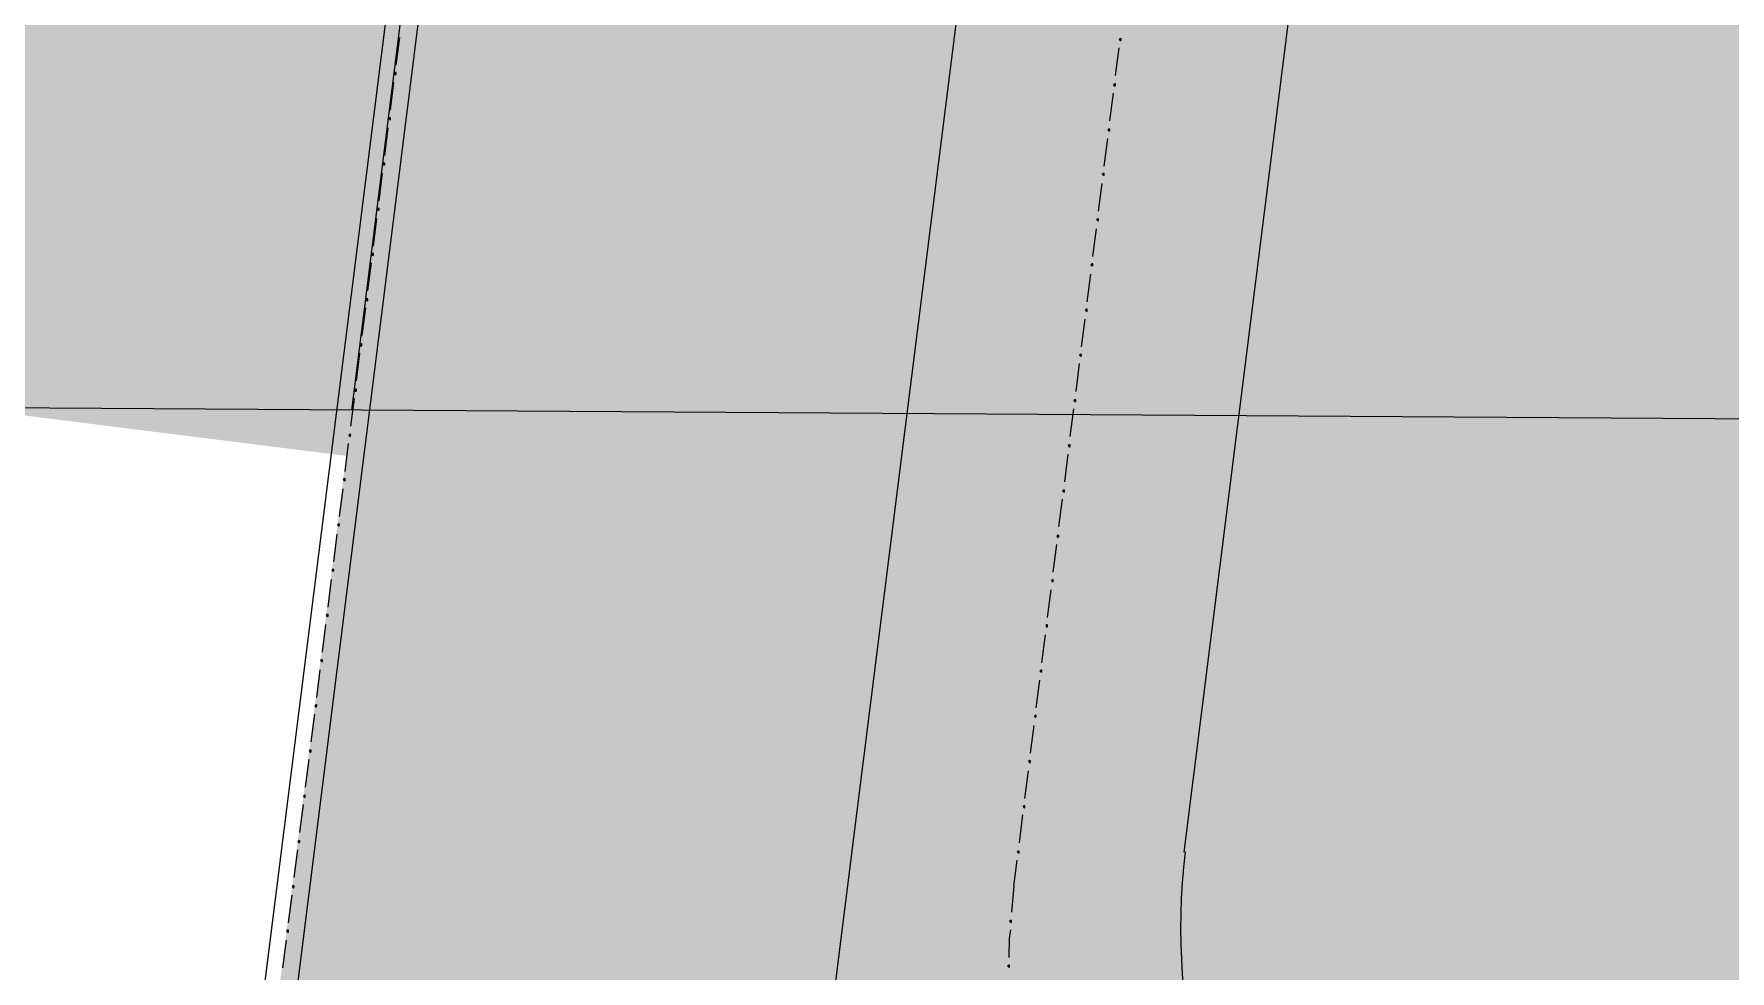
# Model space of a CAD drawing. Header units: metres. Extents: x -4 to 509425, y 7549 to 4732445.
# Drawn here: x 475956.48 to 475971.9, y 4719726.8 to 4719735.33 of the extents above; entities that cross this region are included whole.
import ezdxf

# ---------------------------------------------------------------- set-up
doc = ezdxf.new("R2010")
doc.units = ezdxf.units.M
doc.header["$LTSCALE"] = 0.01
doc.header["$MEASUREMENT"] = 0
doc.layers.get('0').update_dxf_attribs({"lineweight": 0})
for name, color, linetype in [('_SUBESTACIÓN', 1, 'Continuous'), ('NUDO GAROÑA', 211, 'Continuous'), ('SUBESTACION LA VID', 253, 'Continuous')]:
    doc.layers.add(name, color=color, linetype=linetype)

# ---------------------------------------------------------------- blocks, each defined once
blk = doc.blocks.new('A$Cfff6051d')
at = {"layer": 'SUBESTACION LA VID', "transparency": 33554687}
h = blk.add_hatch(color=256, dxfattribs=at)
h.dxf.hatch_style = 2
h.paths.add_polyline_path([(475966.364, 4719735.276), (475966.366, 4719735.284), (475966.357, 4719735.285), (475966.348, 4719735.278), (475966.355, 4719735.269), (475966.363, 4719735.267)])
h = blk.add_hatch(color=256, dxfattribs=at)
h.dxf.hatch_style = 2
h.paths.add_polyline_path([(475959.773, 4719734.967), (475959.774, 4719734.976), (475959.766, 4719734.977), (475959.756, 4719734.97), (475959.764, 4719734.96), (475959.772, 4719734.959)])
h = blk.add_hatch(color=256, dxfattribs=at)
h.dxf.hatch_style = 2
h.paths.add_polyline_path([(475966.313, 4719734.864), (475966.314, 4719734.873), (475966.306, 4719734.874), (475966.296, 4719734.866), (475966.303, 4719734.857), (475966.312, 4719734.856)])
h = blk.add_hatch(color=256, dxfattribs=at)
h.dxf.hatch_style = 2
h.paths.add_polyline_path([(475959.721, 4719734.556), (475959.722, 4719734.564), (475959.714, 4719734.565), (475959.705, 4719734.558), (475959.712, 4719734.549), (475959.72, 4719734.547)])
h = blk.add_hatch(color=256, dxfattribs=at)
h.dxf.hatch_style = 2
h.paths.add_polyline_path([(475966.261, 4719734.453), (475966.262, 4719734.461), (475966.254, 4719734.462), (475966.244, 4719734.455), (475966.252, 4719734.445), (475966.26, 4719734.444)])
h = blk.add_hatch(color=256, dxfattribs=at)
h.dxf.hatch_style = 2
h.paths.add_polyline_path([(475959.67, 4719734.144), (475959.671, 4719734.153), (475959.662, 4719734.154), (475959.653, 4719734.146), (475959.66, 4719734.137), (475959.669, 4719734.136)])
h = blk.add_hatch(color=256, dxfattribs=at)
h.dxf.hatch_style = 2
h.paths.add_polyline_path([(475966.211, 4719734.049), (475966.212, 4719734.058), (475966.203, 4719734.059), (475966.194, 4719734.052), (475966.201, 4719734.042), (475966.21, 4719734.041)])
h = blk.add_hatch(color=256, dxfattribs=at)
h.dxf.hatch_style = 2
h.paths.add_polyline_path([(475959.618, 4719733.733), (475959.619, 4719733.741), (475959.611, 4719733.742), (475959.601, 4719733.735), (475959.609, 4719733.725), (475959.617, 4719733.724)])
h = blk.add_hatch(color=256, dxfattribs=at)
h.dxf.hatch_style = 2
h.paths.add_polyline_path([(475966.159, 4719733.638), (475966.16, 4719733.646), (475966.152, 4719733.647), (475966.142, 4719733.64), (475966.15, 4719733.63), (475966.158, 4719733.629)])
h = blk.add_hatch(color=256, dxfattribs=at)
h.dxf.hatch_style = 2
h.paths.add_polyline_path([(475959.567, 4719733.321), (475959.568, 4719733.329), (475959.559, 4719733.33), (475959.55, 4719733.323), (475959.557, 4719733.314), (475959.565, 4719733.313)])
h = blk.add_hatch(color=256, dxfattribs=at)
h.dxf.hatch_style = 2
h.paths.add_polyline_path([(475966.108, 4719733.226), (475966.109, 4719733.235), (475966.1, 4719733.236), (475966.091, 4719733.228), (475966.098, 4719733.219), (475966.106, 4719733.218)])
h = blk.add_hatch(color=256, dxfattribs=at)
h.dxf.hatch_style = 2
h.paths.add_polyline_path([(475959.515, 4719732.909), (475959.516, 4719732.918), (475959.508, 4719732.919), (475959.498, 4719732.911), (475959.505, 4719732.902), (475959.514, 4719732.901)])
h = blk.add_hatch(color=256, dxfattribs=at)
h.dxf.hatch_style = 2
h.paths.add_polyline_path([(475966.056, 4719732.815), (475966.057, 4719732.823), (475966.049, 4719732.824), (475966.039, 4719732.817), (475966.046, 4719732.807), (475966.055, 4719732.806)])
h = blk.add_hatch(color=256, dxfattribs=at)
h.dxf.hatch_style = 2
h.paths.add_polyline_path([(475959.463, 4719732.498), (475959.464, 4719732.506), (475959.456, 4719732.507), (475959.447, 4719732.5), (475959.454, 4719732.49), (475959.462, 4719732.489)])
h = blk.add_hatch(color=256, dxfattribs=at)
h.dxf.hatch_style = 2
h.paths.add_polyline_path([(475966.004, 4719732.403), (475966.005, 4719732.411), (475965.997, 4719732.412), (475965.988, 4719732.405), (475965.995, 4719732.396), (475966.003, 4719732.395)])
h = blk.add_hatch(color=256, dxfattribs=at)
h.dxf.hatch_style = 2
h.paths.add_polyline_path([(475959.412, 4719732.086), (475959.413, 4719732.095), (475959.404, 4719732.096), (475959.395, 4719732.088), (475959.402, 4719732.079), (475959.411, 4719732.078)])
h = blk.add_hatch(color=256, dxfattribs=at)
h.dxf.hatch_style = 2
h.paths.add_polyline_path([(475965.953, 4719731.991), (475965.954, 4719732), (475965.945, 4719732.001), (475965.936, 4719731.993), (475965.943, 4719731.984), (475965.952, 4719731.983)])
h = blk.add_hatch(color=256, dxfattribs=at)
h.dxf.hatch_style = 2
h.paths.add_polyline_path([(475959.36, 4719731.675), (475959.361, 4719731.683), (475959.353, 4719731.684), (475959.343, 4719731.677), (475959.351, 4719731.667), (475959.359, 4719731.666)])
h = blk.add_hatch(color=256, dxfattribs=at)
h.dxf.hatch_style = 2
h.paths.add_polyline_path([(475965.901, 4719731.58), (475965.902, 4719731.588), (475965.894, 4719731.589), (475965.884, 4719731.582), (475965.892, 4719731.572), (475965.9, 4719731.571)])
h = blk.add_hatch(color=256, dxfattribs=at)
h.dxf.hatch_style = 2
h.paths.add_polyline_path([(475959.31, 4719731.271), (475959.311, 4719731.28), (475959.302, 4719731.281), (475959.293, 4719731.273), (475959.3, 4719731.264), (475959.309, 4719731.263)])
h = blk.add_hatch(color=256, dxfattribs=at)
h.dxf.hatch_style = 2
h.paths.add_polyline_path([(475965.85, 4719731.168), (475965.851, 4719731.177), (475965.842, 4719731.178), (475965.833, 4719731.17), (475965.84, 4719731.161), (475965.848, 4719731.16)])
h = blk.add_hatch(color=256, dxfattribs=at)
h.dxf.hatch_style = 2
h.paths.add_polyline_path([(475959.258, 4719730.86), (475959.259, 4719730.868), (475959.251, 4719730.869), (475959.241, 4719730.862), (475959.249, 4719730.852), (475959.257, 4719730.851)])
h = blk.add_hatch(color=256, dxfattribs=at)
h.dxf.hatch_style = 2
h.paths.add_polyline_path([(475965.798, 4719730.757), (475965.799, 4719730.765), (475965.791, 4719730.766), (475965.781, 4719730.759), (475965.788, 4719730.749), (475965.797, 4719730.748)])
h = blk.add_hatch(color=256, dxfattribs=at)
h.dxf.hatch_style = 2
h.paths.add_polyline_path([(475959.206, 4719730.448), (475959.207, 4719730.456), (475959.199, 4719730.458), (475959.19, 4719730.45), (475959.197, 4719730.441), (475959.205, 4719730.44)])
h = blk.add_hatch(color=256, dxfattribs=at)
h.dxf.hatch_style = 2
h.paths.add_polyline_path([(475965.747, 4719730.353), (475965.748, 4719730.362), (475965.74, 4719730.363), (475965.731, 4719730.355), (475965.738, 4719730.346), (475965.746, 4719730.345)])
h = blk.add_hatch(color=256, dxfattribs=at)
h.dxf.hatch_style = 2
h.paths.add_polyline_path([(475959.155, 4719730.036), (475959.156, 4719730.045), (475959.147, 4719730.046), (475959.138, 4719730.039), (475959.145, 4719730.029), (475959.154, 4719730.028)])
h = blk.add_hatch(color=256, dxfattribs=at)
h.dxf.hatch_style = 2
h.paths.add_polyline_path([(475965.696, 4719729.942), (475965.697, 4719729.95), (475965.688, 4719729.951), (475965.679, 4719729.944), (475965.686, 4719729.934), (475965.695, 4719729.933)])
h = blk.add_hatch(color=256, dxfattribs=at)
h.dxf.hatch_style = 2
h.paths.add_polyline_path([(475959.103, 4719729.625), (475959.104, 4719729.633), (475959.096, 4719729.634), (475959.086, 4719729.627), (475959.094, 4719729.618), (475959.102, 4719729.616)])
h = blk.add_hatch(color=256, dxfattribs=at)
h.dxf.hatch_style = 2
h.paths.add_polyline_path([(475965.644, 4719729.53), (475965.645, 4719729.538), (475965.637, 4719729.54), (475965.627, 4719729.532), (475965.635, 4719729.523), (475965.643, 4719729.522)])
h = blk.add_hatch(color=256, dxfattribs=at)
h.dxf.hatch_style = 2
h.paths.add_polyline_path([(475959.052, 4719729.213), (475959.053, 4719729.222), (475959.044, 4719729.223), (475959.035, 4719729.215), (475959.042, 4719729.206), (475959.051, 4719729.205)])
h = blk.add_hatch(color=256, dxfattribs=at)
h.dxf.hatch_style = 2
h.paths.add_polyline_path([(475965.593, 4719729.118), (475965.594, 4719729.127), (475965.585, 4719729.128), (475965.576, 4719729.121), (475965.583, 4719729.111), (475965.591, 4719729.11)])
h = blk.add_hatch(color=256, dxfattribs=at)
h.dxf.hatch_style = 2
h.paths.add_polyline_path([(475959, 4719728.802), (475959.001, 4719728.81), (475958.993, 4719728.811), (475958.983, 4719728.804), (475958.991, 4719728.794), (475958.999, 4719728.793)])
h = blk.add_hatch(color=256, dxfattribs=at)
h.dxf.hatch_style = 2
h.paths.add_polyline_path([(475965.541, 4719728.707), (475965.542, 4719728.715), (475965.534, 4719728.716), (475965.524, 4719728.709), (475965.531, 4719728.699), (475965.54, 4719728.698)])
h = blk.add_hatch(color=256, dxfattribs=at)
h.dxf.hatch_style = 2
h.paths.add_polyline_path([(475958.948, 4719728.39), (475958.949, 4719728.398), (475958.941, 4719728.399), (475958.932, 4719728.392), (475958.939, 4719728.383), (475958.947, 4719728.382)])
h = blk.add_hatch(color=256, dxfattribs=at)
h.dxf.hatch_style = 2
h.paths.add_polyline_path([(475965.489, 4719728.295), (475965.49, 4719728.304), (475965.482, 4719728.305), (475965.473, 4719728.297), (475965.48, 4719728.288), (475965.488, 4719728.287)])
h = blk.add_hatch(color=256, dxfattribs=at)
h.dxf.hatch_style = 2
h.paths.add_polyline_path([(475958.897, 4719727.978), (475958.898, 4719727.987), (475958.889, 4719727.988), (475958.88, 4719727.98), (475958.887, 4719727.971), (475958.896, 4719727.97)])
h = blk.add_hatch(color=256, dxfattribs=at)
h.dxf.hatch_style = 2
h.paths.add_polyline_path([(475965.438, 4719727.884), (475965.439, 4719727.892), (475965.43, 4719727.893), (475965.421, 4719727.886), (475965.428, 4719727.876), (475965.437, 4719727.875)])
h = blk.add_hatch(color=256, dxfattribs=at)
h.dxf.hatch_style = 2
h.paths.add_polyline_path([(475958.845, 4719727.567), (475958.846, 4719727.575), (475958.838, 4719727.576), (475958.828, 4719727.569), (475958.836, 4719727.559), (475958.844, 4719727.558)])
h = blk.add_hatch(color=256, dxfattribs=at)
h.dxf.hatch_style = 2
h.paths.add_polyline_path([(475958.795, 4719727.164), (475958.796, 4719727.172), (475958.787, 4719727.173), (475958.778, 4719727.166), (475958.785, 4719727.156), (475958.794, 4719727.155)])
h = blk.add_hatch(color=256, dxfattribs=at)
h.dxf.hatch_style = 2
h.paths.add_polyline_path([(475965.367, 4719727.253), (475965.368, 4719727.261), (475965.36, 4719727.262), (475965.35, 4719727.255), (475965.358, 4719727.245), (475965.366, 4719727.244)])
h = blk.add_hatch(color=256, dxfattribs=at)
h.dxf.hatch_style = 2
h.paths.add_polyline_path([(475965.35, 4719726.845), (475965.351, 4719726.853), (475965.343, 4719726.855), (475965.333, 4719726.847), (475965.341, 4719726.838), (475965.349, 4719726.837)])
at = {"layer": 'SUBESTACION LA VID', "lineweight": 15}
for p, q in [((475963.966, 4719728.256), (475971.808, 4719790.813)), ((475966.939, 4719727.883), (475968.003, 4719736.367)), ((475959.774, 4719735.044), (475959.806, 4719735.296)), ((475966.315, 4719734.949), (475966.347, 4719735.201)), ((475959.722, 4719734.633), (475959.754, 4719734.885)), ((475966.263, 4719734.538), (475966.295, 4719734.79)), ((475959.671, 4719734.221), (475959.702, 4719734.473)), ((475966.212, 4719734.126), (475966.243, 4719734.378)), ((475959.619, 4719733.809), (475959.651, 4719734.061)), ((475966.16, 4719733.714), (475966.192, 4719733.966)), ((475959.568, 4719733.398), (475959.599, 4719733.65)), ((475966.109, 4719733.303), (475966.14, 4719733.555)), ((475959.517, 4719732.994), (475959.549, 4719733.246)), ((475966.057, 4719732.891), (475966.089, 4719733.143)), ((475959.465, 4719732.583), (475959.497, 4719732.835)), ((475966.005, 4719732.48), (475966.037, 4719732.732)), ((475959.414, 4719732.171), (475959.445, 4719732.423)), ((475965.955, 4719732.076), (475965.986, 4719732.328)), ((475959.362, 4719731.76), (475959.394, 4719732.012)), ((475965.903, 4719731.665), (475965.935, 4719731.917)), ((475959.311, 4719731.348), (475959.342, 4719731.6)), ((475965.852, 4719731.253), (475965.883, 4719731.505)), ((475959.259, 4719730.936), (475959.291, 4719731.188)), ((475965.8, 4719730.842), (475965.832, 4719731.094)), ((475959.207, 4719730.525), (475959.239, 4719730.777)), ((475965.748, 4719730.43), (475965.78, 4719730.682)), ((475959.156, 4719730.113), (475959.187, 4719730.365)), ((475965.697, 4719730.018), (475965.728, 4719730.27)), ((475959.104, 4719729.702), (475959.136, 4719729.954)), ((475965.645, 4719729.607), (475965.677, 4719729.859)), ((475959.053, 4719729.29), (475959.084, 4719729.542)), ((475965.594, 4719729.195), (475965.625, 4719729.447)), ((475959.002, 4719728.887), (475959.034, 4719729.139)), ((475965.542, 4719728.783), (475965.574, 4719729.035)), ((475958.95, 4719728.475), (475958.982, 4719728.727)), ((475965.49, 4719728.372), (475965.522, 4719728.624)), ((475958.899, 4719728.063), (475958.93, 4719728.315)), ((475961.892, 4719711.716), (475963.966, 4719728.256)), ((475965.44, 4719727.969), (475965.471, 4719728.221)), ((475958.847, 4719727.652), (475958.879, 4719727.904)), ((475965.39, 4719727.574), (475965.42, 4719727.809)), ((475958.796, 4719727.24), (475958.827, 4719727.492)), ((475965.39, 4719727.574), (475965.369, 4719727.338)), ((475958.744, 4719726.829), (475958.776, 4719727.081))]:
    blk.add_line(p, q, dxfattribs=at)
for points in [[(475956.756, 4719712.129), (475967.964, 4719801.525), (476089.55, 4719786.282), (476086.094, 4719758.712), (476078.306, 4719696.592), (475956.719, 4719711.835)], [(475957.05, 4719712.092), (475968.22, 4719801.186), (476089.218, 4719786.017), (476085.8, 4719758.749), (476078.049, 4719696.923), (475957.05, 4719712.092)], [(475965.358, 4719727.177), (475965.348, 4719727.101), (475965.343, 4719726.923)]]:
    blk.add_lwpolyline(points, dxfattribs=at)
at = {"layer": 'SUBESTACION LA VID'}
for points in [[(475966.364, 4719735.276), (475966.366, 4719735.284), (475966.357, 4719735.285), (475966.348, 4719735.278), (475966.355, 4719735.269), (475966.363, 4719735.267)], [(475959.773, 4719734.967), (475959.774, 4719734.976), (475959.766, 4719734.977), (475959.756, 4719734.97), (475959.764, 4719734.96), (475959.772, 4719734.959)], [(475966.313, 4719734.864), (475966.314, 4719734.873), (475966.306, 4719734.874), (475966.296, 4719734.866), (475966.303, 4719734.857), (475966.312, 4719734.856)], [(475959.721, 4719734.556), (475959.722, 4719734.564), (475959.714, 4719734.565), (475959.705, 4719734.558), (475959.712, 4719734.549), (475959.72, 4719734.547)], [(475966.261, 4719734.453), (475966.262, 4719734.461), (475966.254, 4719734.462), (475966.244, 4719734.455), (475966.252, 4719734.445), (475966.26, 4719734.444)], [(475959.67, 4719734.144), (475959.671, 4719734.153), (475959.662, 4719734.154), (475959.653, 4719734.146), (475959.66, 4719734.137), (475959.669, 4719734.136)], [(475966.211, 4719734.049), (475966.212, 4719734.058), (475966.203, 4719734.059), (475966.194, 4719734.052), (475966.201, 4719734.042), (475966.21, 4719734.041)], [(475959.618, 4719733.733), (475959.619, 4719733.741), (475959.611, 4719733.742), (475959.601, 4719733.735), (475959.609, 4719733.725), (475959.617, 4719733.724)], [(475966.159, 4719733.638), (475966.16, 4719733.646), (475966.152, 4719733.647), (475966.142, 4719733.64), (475966.15, 4719733.63), (475966.158, 4719733.629)], [(475959.567, 4719733.321), (475959.568, 4719733.329), (475959.559, 4719733.33), (475959.55, 4719733.323), (475959.557, 4719733.314), (475959.565, 4719733.313)], [(475966.108, 4719733.226), (475966.109, 4719733.235), (475966.1, 4719733.236), (475966.091, 4719733.228), (475966.098, 4719733.219), (475966.106, 4719733.218)], [(475959.515, 4719732.909), (475959.516, 4719732.918), (475959.508, 4719732.919), (475959.498, 4719732.911), (475959.505, 4719732.902), (475959.514, 4719732.901)], [(475966.056, 4719732.815), (475966.057, 4719732.823), (475966.049, 4719732.824), (475966.039, 4719732.817), (475966.046, 4719732.807), (475966.055, 4719732.806)], [(475959.463, 4719732.498), (475959.464, 4719732.506), (475959.456, 4719732.507), (475959.447, 4719732.5), (475959.454, 4719732.49), (475959.462, 4719732.489)], [(475966.004, 4719732.403), (475966.005, 4719732.411), (475965.997, 4719732.412), (475965.988, 4719732.405), (475965.995, 4719732.396), (475966.003, 4719732.395)], [(475959.412, 4719732.086), (475959.413, 4719732.095), (475959.404, 4719732.096), (475959.395, 4719732.088), (475959.402, 4719732.079), (475959.411, 4719732.078)], [(475965.953, 4719731.991), (475965.954, 4719732), (475965.945, 4719732.001), (475965.936, 4719731.993), (475965.943, 4719731.984), (475965.952, 4719731.983)], [(475959.36, 4719731.675), (475959.361, 4719731.683), (475959.353, 4719731.684), (475959.343, 4719731.677), (475959.351, 4719731.667), (475959.359, 4719731.666)], [(475965.901, 4719731.58), (475965.902, 4719731.588), (475965.894, 4719731.589), (475965.884, 4719731.582), (475965.892, 4719731.572), (475965.9, 4719731.571)], [(475959.31, 4719731.271), (475959.311, 4719731.28), (475959.302, 4719731.281), (475959.293, 4719731.273), (475959.3, 4719731.264), (475959.309, 4719731.263)], [(475965.85, 4719731.168), (475965.851, 4719731.177), (475965.842, 4719731.178), (475965.833, 4719731.17), (475965.84, 4719731.161), (475965.848, 4719731.16)], [(475959.258, 4719730.86), (475959.259, 4719730.868), (475959.251, 4719730.869), (475959.241, 4719730.862), (475959.249, 4719730.852), (475959.257, 4719730.851)], [(475965.798, 4719730.757), (475965.799, 4719730.765), (475965.791, 4719730.766), (475965.781, 4719730.759), (475965.788, 4719730.749), (475965.797, 4719730.748)], [(475959.206, 4719730.448), (475959.207, 4719730.456), (475959.199, 4719730.458), (475959.19, 4719730.45), (475959.197, 4719730.441), (475959.205, 4719730.44)], [(475965.747, 4719730.353), (475965.748, 4719730.362), (475965.74, 4719730.363), (475965.731, 4719730.355), (475965.738, 4719730.346), (475965.746, 4719730.345)], [(475959.155, 4719730.036), (475959.156, 4719730.045), (475959.147, 4719730.046), (475959.138, 4719730.039), (475959.145, 4719730.029), (475959.154, 4719730.028)], [(475965.696, 4719729.942), (475965.697, 4719729.95), (475965.688, 4719729.951), (475965.679, 4719729.944), (475965.686, 4719729.934), (475965.695, 4719729.933)], [(475959.103, 4719729.625), (475959.104, 4719729.633), (475959.096, 4719729.634), (475959.086, 4719729.627), (475959.094, 4719729.618), (475959.102, 4719729.616)], [(475965.644, 4719729.53), (475965.645, 4719729.538), (475965.637, 4719729.54), (475965.627, 4719729.532), (475965.635, 4719729.523), (475965.643, 4719729.522)], [(475959.052, 4719729.213), (475959.053, 4719729.222), (475959.044, 4719729.223), (475959.035, 4719729.215), (475959.042, 4719729.206), (475959.051, 4719729.205)], [(475965.593, 4719729.118), (475965.594, 4719729.127), (475965.585, 4719729.128), (475965.576, 4719729.121), (475965.583, 4719729.111), (475965.591, 4719729.11)], [(475959, 4719728.802), (475959.001, 4719728.81), (475958.993, 4719728.811), (475958.983, 4719728.804), (475958.991, 4719728.794), (475958.999, 4719728.793)], [(475965.541, 4719728.707), (475965.542, 4719728.715), (475965.534, 4719728.716), (475965.524, 4719728.709), (475965.531, 4719728.699), (475965.54, 4719728.698)], [(475958.948, 4719728.39), (475958.949, 4719728.398), (475958.941, 4719728.399), (475958.932, 4719728.392), (475958.939, 4719728.383), (475958.947, 4719728.382)], [(475965.489, 4719728.295), (475965.49, 4719728.304), (475965.482, 4719728.305), (475965.473, 4719728.297), (475965.48, 4719728.288), (475965.488, 4719728.287)], [(475958.897, 4719727.978), (475958.898, 4719727.987), (475958.889, 4719727.988), (475958.88, 4719727.98), (475958.887, 4719727.971), (475958.896, 4719727.97)], [(475965.438, 4719727.884), (475965.439, 4719727.892), (475965.43, 4719727.893), (475965.421, 4719727.886), (475965.428, 4719727.876), (475965.437, 4719727.875)], [(475958.845, 4719727.567), (475958.846, 4719727.575), (475958.838, 4719727.576), (475958.828, 4719727.569), (475958.836, 4719727.559), (475958.844, 4719727.558)], [(475958.795, 4719727.164), (475958.796, 4719727.172), (475958.787, 4719727.173), (475958.778, 4719727.166), (475958.785, 4719727.156), (475958.794, 4719727.155)], [(475965.367, 4719727.253), (475965.368, 4719727.261), (475965.36, 4719727.262), (475965.35, 4719727.255), (475965.358, 4719727.245), (475965.366, 4719727.244)], [(475965.35, 4719726.845), (475965.351, 4719726.853), (475965.343, 4719726.855), (475965.333, 4719726.847), (475965.341, 4719726.838), (475965.349, 4719726.837)]]:
    blk.add_lwpolyline(points, close=True, dxfattribs=at)
at = {"layer": 'SUBESTACION LA VID', "lineweight": 0}
for points in [[(475966.364, 4719735.276), (475966.366, 4719735.284), (475966.357, 4719735.285), (475966.348, 4719735.278), (475966.355, 4719735.269), (475966.363, 4719735.267)], [(475959.773, 4719734.967), (475959.774, 4719734.976), (475959.766, 4719734.977), (475959.756, 4719734.97), (475959.764, 4719734.96), (475959.772, 4719734.959)], [(475966.313, 4719734.864), (475966.314, 4719734.873), (475966.306, 4719734.874), (475966.296, 4719734.866), (475966.303, 4719734.857), (475966.312, 4719734.856)], [(475959.721, 4719734.556), (475959.722, 4719734.564), (475959.714, 4719734.565), (475959.705, 4719734.558), (475959.712, 4719734.549), (475959.72, 4719734.547)], [(475966.261, 4719734.453), (475966.262, 4719734.461), (475966.254, 4719734.462), (475966.244, 4719734.455), (475966.252, 4719734.445), (475966.26, 4719734.444)], [(475959.67, 4719734.144), (475959.671, 4719734.153), (475959.662, 4719734.154), (475959.653, 4719734.146), (475959.66, 4719734.137), (475959.669, 4719734.136)], [(475966.211, 4719734.049), (475966.212, 4719734.058), (475966.203, 4719734.059), (475966.194, 4719734.052), (475966.201, 4719734.042), (475966.21, 4719734.041)], [(475959.618, 4719733.733), (475959.619, 4719733.741), (475959.611, 4719733.742), (475959.601, 4719733.735), (475959.609, 4719733.725), (475959.617, 4719733.724)], [(475966.159, 4719733.638), (475966.16, 4719733.646), (475966.152, 4719733.647), (475966.142, 4719733.64), (475966.15, 4719733.63), (475966.158, 4719733.629)], [(475959.567, 4719733.321), (475959.568, 4719733.329), (475959.559, 4719733.33), (475959.55, 4719733.323), (475959.557, 4719733.314), (475959.565, 4719733.313)], [(475966.108, 4719733.226), (475966.109, 4719733.235), (475966.1, 4719733.236), (475966.091, 4719733.228), (475966.098, 4719733.219), (475966.106, 4719733.218)], [(475959.515, 4719732.909), (475959.516, 4719732.918), (475959.508, 4719732.919), (475959.498, 4719732.911), (475959.505, 4719732.902), (475959.514, 4719732.901)], [(475966.056, 4719732.815), (475966.057, 4719732.823), (475966.049, 4719732.824), (475966.039, 4719732.817), (475966.046, 4719732.807), (475966.055, 4719732.806)], [(475959.463, 4719732.498), (475959.464, 4719732.506), (475959.456, 4719732.507), (475959.447, 4719732.5), (475959.454, 4719732.49), (475959.462, 4719732.489)], [(475966.004, 4719732.403), (475966.005, 4719732.411), (475965.997, 4719732.412), (475965.988, 4719732.405), (475965.995, 4719732.396), (475966.003, 4719732.395)], [(475959.412, 4719732.086), (475959.413, 4719732.095), (475959.404, 4719732.096), (475959.395, 4719732.088), (475959.402, 4719732.079), (475959.411, 4719732.078)], [(475965.953, 4719731.991), (475965.954, 4719732), (475965.945, 4719732.001), (475965.936, 4719731.993), (475965.943, 4719731.984), (475965.952, 4719731.983)], [(475959.36, 4719731.675), (475959.361, 4719731.683), (475959.353, 4719731.684), (475959.343, 4719731.677), (475959.351, 4719731.667), (475959.359, 4719731.666)], [(475965.901, 4719731.58), (475965.902, 4719731.588), (475965.894, 4719731.589), (475965.884, 4719731.582), (475965.892, 4719731.572), (475965.9, 4719731.571)], [(475959.31, 4719731.271), (475959.311, 4719731.28), (475959.302, 4719731.281), (475959.293, 4719731.273), (475959.3, 4719731.264), (475959.309, 4719731.263)], [(475965.85, 4719731.168), (475965.851, 4719731.177), (475965.842, 4719731.178), (475965.833, 4719731.17), (475965.84, 4719731.161), (475965.848, 4719731.16)], [(475959.258, 4719730.86), (475959.259, 4719730.868), (475959.251, 4719730.869), (475959.241, 4719730.862), (475959.249, 4719730.852), (475959.257, 4719730.851)], [(475965.798, 4719730.757), (475965.799, 4719730.765), (475965.791, 4719730.766), (475965.781, 4719730.759), (475965.788, 4719730.749), (475965.797, 4719730.748)], [(475959.206, 4719730.448), (475959.207, 4719730.456), (475959.199, 4719730.458), (475959.19, 4719730.45), (475959.197, 4719730.441), (475959.205, 4719730.44)], [(475965.747, 4719730.353), (475965.748, 4719730.362), (475965.74, 4719730.363), (475965.731, 4719730.355), (475965.738, 4719730.346), (475965.746, 4719730.345)], [(475959.155, 4719730.036), (475959.156, 4719730.045), (475959.147, 4719730.046), (475959.138, 4719730.039), (475959.145, 4719730.029), (475959.154, 4719730.028)], [(475965.696, 4719729.942), (475965.697, 4719729.95), (475965.688, 4719729.951), (475965.679, 4719729.944), (475965.686, 4719729.934), (475965.695, 4719729.933)], [(475959.103, 4719729.625), (475959.104, 4719729.633), (475959.096, 4719729.634), (475959.086, 4719729.627), (475959.094, 4719729.618), (475959.102, 4719729.616)], [(475965.644, 4719729.53), (475965.645, 4719729.538), (475965.637, 4719729.54), (475965.627, 4719729.532), (475965.635, 4719729.523), (475965.643, 4719729.522)], [(475959.052, 4719729.213), (475959.053, 4719729.222), (475959.044, 4719729.223), (475959.035, 4719729.215), (475959.042, 4719729.206), (475959.051, 4719729.205)], [(475965.593, 4719729.118), (475965.594, 4719729.127), (475965.585, 4719729.128), (475965.576, 4719729.121), (475965.583, 4719729.111), (475965.591, 4719729.11)], [(475959, 4719728.802), (475959.001, 4719728.81), (475958.993, 4719728.811), (475958.983, 4719728.804), (475958.991, 4719728.794), (475958.999, 4719728.793)], [(475965.541, 4719728.707), (475965.542, 4719728.715), (475965.534, 4719728.716), (475965.524, 4719728.709), (475965.531, 4719728.699), (475965.54, 4719728.698)], [(475958.948, 4719728.39), (475958.949, 4719728.398), (475958.941, 4719728.399), (475958.932, 4719728.392), (475958.939, 4719728.383), (475958.947, 4719728.382)], [(475965.489, 4719728.295), (475965.49, 4719728.304), (475965.482, 4719728.305), (475965.473, 4719728.297), (475965.48, 4719728.288), (475965.488, 4719728.287)], [(475958.897, 4719727.978), (475958.898, 4719727.987), (475958.889, 4719727.988), (475958.88, 4719727.98), (475958.887, 4719727.971), (475958.896, 4719727.97)], [(475965.438, 4719727.884), (475965.439, 4719727.892), (475965.43, 4719727.893), (475965.421, 4719727.886), (475965.428, 4719727.876), (475965.437, 4719727.875)], [(475958.845, 4719727.567), (475958.846, 4719727.575), (475958.838, 4719727.576), (475958.828, 4719727.569), (475958.836, 4719727.559), (475958.844, 4719727.558)], [(475958.795, 4719727.164), (475958.796, 4719727.172), (475958.787, 4719727.173), (475958.778, 4719727.166), (475958.785, 4719727.156), (475958.794, 4719727.155)], [(475965.367, 4719727.253), (475965.368, 4719727.261), (475965.36, 4719727.262), (475965.35, 4719727.255), (475965.358, 4719727.245), (475965.366, 4719727.244)], [(475965.35, 4719726.845), (475965.351, 4719726.853), (475965.343, 4719726.855), (475965.333, 4719726.847), (475965.341, 4719726.838), (475965.349, 4719726.837)]]:
    blk.add_lwpolyline(points, close=True, dxfattribs=at)
at = {"layer": 'SUBESTACION LA VID', "lineweight": 15}
blk.add_open_spline([(475966.948, 4719727.886), (475966.571, 4719724.873), (475968.707, 4719722.124), (475971.72, 4719721.746)], degree=3, dxfattribs=at)

msp = doc.modelspace()

# ---------------------------------------------------------------- hatches: boundary and pattern name
at = {"layer": '_SUBESTACIÓN', "transparency": 33554559}
h = msp.add_hatch(color=1, dxfattribs=at)
h.dxf.hatch_style = 1
h.paths.add_polyline_path([(475968.64, 4719805.825), (476089.939, 4719790.615), (476078.169, 4719696.74), (475956.869, 4719711.95)])

# ---------------------------------------------------------------- linework, layer by layer
at = {"color": 5}
msp.add_lwpolyline([(490840.266, 4717243.146), (484895.504, 4717739.237), (483607.637, 4717664), (483465.041, 4717952.185), (479025.126, 4718116.267), (478713.772, 4718728.814), (478509.323, 4719542.064), (477889.601, 4719719.27), (475567.498, 4719734.471), (475570.116, 4720134.463), (477885.142, 4720119.308), (481205.446, 4721268.321)], dxfattribs=at)
at = {"layer": '_SUBESTACIÓN', "color": 1}
msp.add_lwpolyline([(475959.371, 4719731.906), (475968.64, 4719805.825)], dxfattribs=at)
at = {"layer": 'NUDO GAROÑA', "color": 1, "const_width": 10}
for points in [[(475959.381, 4719731.906), (475968.088, 4719801.356)], [(475955.812, 4719731.929), (475962.313, 4719783.788)]]:
    msp.add_lwpolyline(points, dxfattribs=at)

# ---------------------------------------------------------------- block references
at = {"linetype": 'Continuous'}
msp.add_blockref('A$Cfff6051d', (0, 0), dxfattribs=at)

doc.saveas('drawing.dxf')
